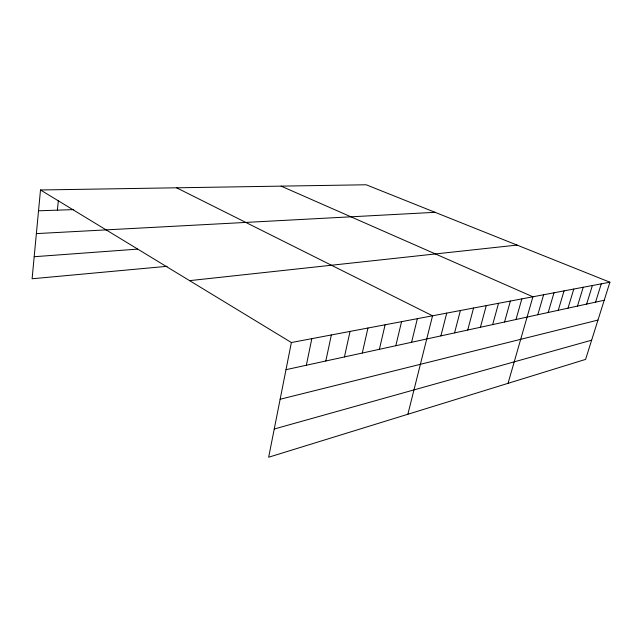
<?xml version="1.0" encoding="UTF-8"?>
<svg xmlns="http://www.w3.org/2000/svg" width="642" height="642" viewBox="0 0 642 642"><rect width="100%" height="100%" fill="white"/><g stroke="black" fill="none" stroke-linecap="round" stroke-linejoin="round"><path stroke-width="0.96" d="M609.9 282.207L291.372 342.531L268.653 457.224L585.584 359.4L609.9 282.207L366.181 184.776L40.502 189.976L32.1 278.764L167.089 266.31M57.387 210.151L58.382 200.4M306.346 365.242L311.819 338.663M325.807 360.997L331.36 334.963M344.433 356.928L350.05 331.424M362.281 353.036L367.946 328.03M379.39 349.304L385.104 324.78M395.809 345.725L401.563 321.666M411.578 342.282L417.364 318.673M407.871 414.251L432.548 315.8L176.582 187.801M440.902 335.886L446.728 313.111M454.552 332.909L460.386 310.527M467.713 330.036L473.563 308.032M480.417 327.268L486.267 305.624M492.679 324.587L498.529 303.297M504.532 322.003L510.382 301.058M515.991 319.507L521.834 298.891M508.047 383.33L532.908 296.789L281.116 186.132M537.803 314.749L543.622 294.758M548.196 312.485L553.998 292.8M558.259 310.287L564.045 290.89M568.01 308.16L573.779 289.052M577.471 306.098L583.225 287.263M586.652 304.091L592.381 285.529M595.559 302.149L601.273 283.844M274.238 429.008L591.635 340.188M280.137 399.252L597.967 320.077M285.995 369.68L604.21 300.263M189.599 280.642L517.035 245.083M34.187 256.712L137.557 249.128M36.369 233.608L435.075 212.317M38.528 210.793L73.718 209.597M40.502 189.976L291.372 342.531"/></g></svg>
